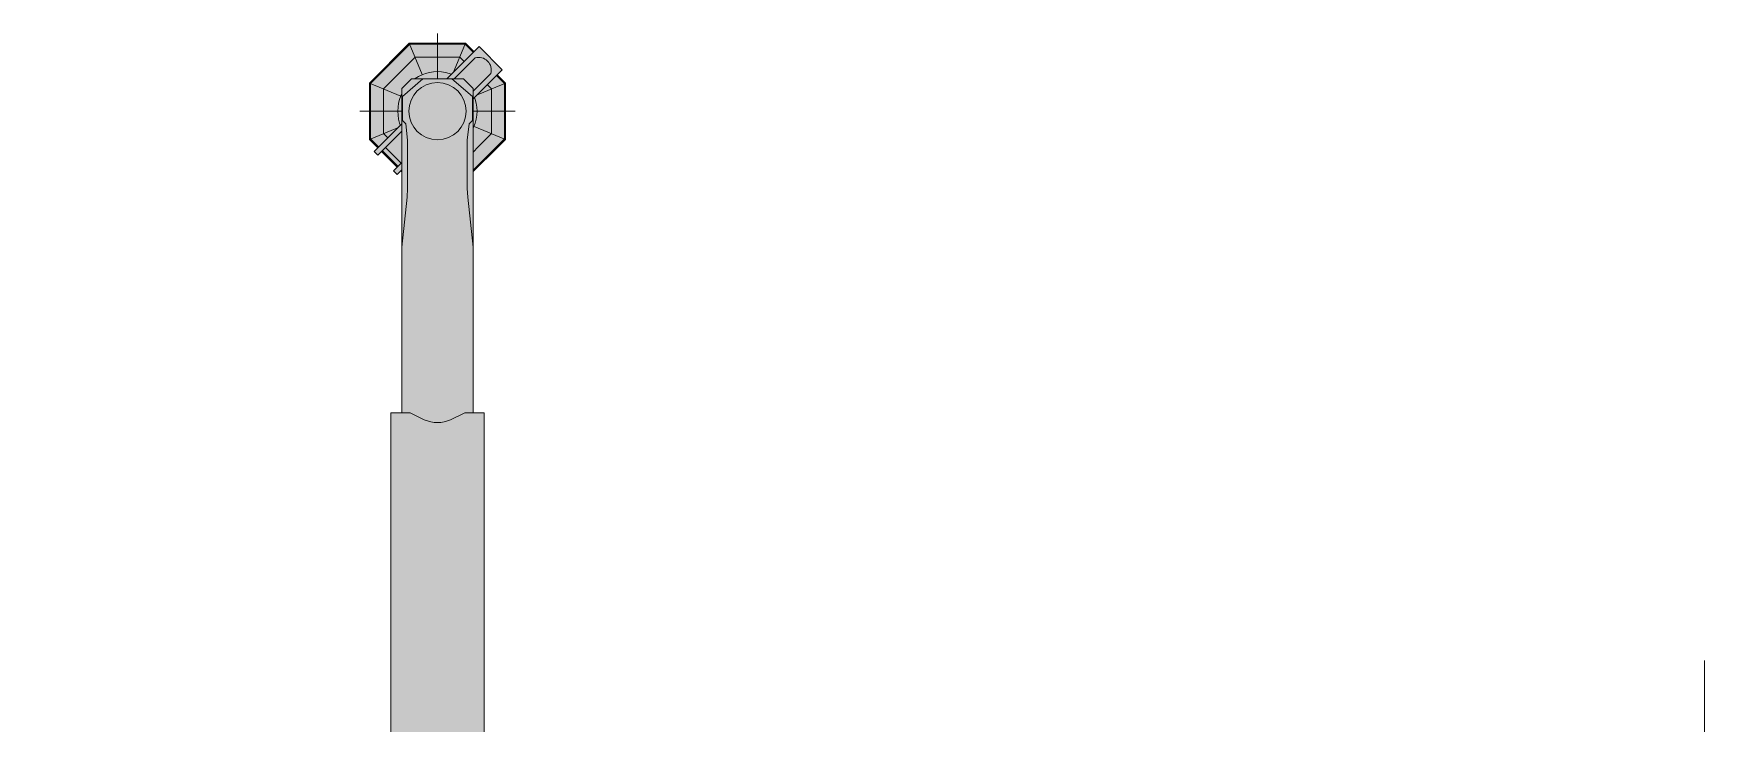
# Model space of a CAD drawing. Header units: millimetres. Extents: x 25707 to 50558, y -18992 to 44712.
# Drawn here: x 33601 to 42243, y -12167 to -8614 of the extents above; entities that cross this region are included whole.
import ezdxf

# ---------------------------------------------------------------- set-up
doc = ezdxf.new("R2010")
doc.units = ezdxf.units.MM
doc.set_wipeout_variables(frame=1)
doc.layers.add('Техника Кран LTM 1650-8.1', color=250, linetype='Continuous', lineweight=15)
doc.layers.add('Техника Кран LTM 1650-8.1 Штрих', color=7, linetype='Continuous', lineweight=15, true_color=0xffd452)

# ---------------------------------------------------------------- blocks, each defined once
blk = doc.blocks.new('LTM 1650-8.1-20230312.101339')
at = {"color": 0, "linetype": 'ByBlock', "lineweight": -2, "transparency": 16777216}
for points in [[(-1137.9, -1252.4, 0), (-1242.4, -1147.8)], [(-3890.7, -896.6, 0), (-3911.7, -950.9, -0.310238)], [(-4005, -1015, 0), (-4089.6, -1015, 0.414213)], [(-4189.6, -1115, 0), (-4189.6, -1385, 0), (-4309.6, -1385, 0), (-4309.6, -1077.2, 0.091436)], [(-4319.7, -1023.3, 0), (-4368.5, -896.6, 0), (-5790.1, -896.5)]]:
    blk.add_lwpolyline(points, format="xyb", dxfattribs=at)
blk = doc.blocks.new('LTM 1650-8.1-20230312.114413')
at = {"color": 0, "linetype": 'ByBlock', "lineweight": -2, "transparency": 16777216}
blk.add_wipeout([(-350, 145), (-350, -145), (-145, -350), (145, -350), (350, -145), (350, 145), (145, 350), (-145, 350)], dxfattribs=at)
at = {"layer": 'Техника Кран LTM 1650-8.1 Штрих', "true_color": 0xadadad, "transparency": 16777216}
h = blk.add_hatch(color=253, dxfattribs=at)
h.dxf.hatch_style = 1
h.paths.add_polyline_path([(-145, 350), (-350, 145), (-350, -145), (-145, -350), (145, -350), (350, -145), (350, 145), (145, 350)])
at = {"color": 0, "linetype": 'ByBlock', "lineweight": -2, "transparency": 16777216}
for p, q in [((-145, 350), (-78.1, 188.6)), ((145, 350), (78.1, 188.6)), ((-350, 145), (-188.6, 78.1)), ((-350, -145), (-188.6, -78.1)), ((-145, -350), (-78.1, -188.6)), ((145, -350), (78.1, -188.6))]:
    blk.add_line(p, q, dxfattribs=at)
for points in [[(-145, 350), (-350, 145), (-350, -145), (-145, -350), (145, -350), (350, -145), (350, 145), (145, 350)], [(-143.1, 345.4), (-345.4, 143.1), (-345.4, -143.1), (-143.1, -345.4), (143.1, -345.4), (345.4, -143.1), (345.4, 143.1), (143.1, 345.4)], [(-115.5, 278.8), (-278.8, 115.5), (-278.8, -115.5), (-115.5, -278.8), (115.5, -278.8), (278.8, -115.5), (278.8, 115.5), (115.5, 278.8)]]:
    blk.add_lwpolyline(points, close=True, dxfattribs=at)
for points in [[(350, 145), (188.6, 78.1)], [(350, -145), (188.6, -78.1)]]:
    blk.add_lwpolyline(points, dxfattribs=at)
blk.add_circle((0, 0), 204.2, dxfattribs=at)
blk.add_wipeout([(-267.3, -187.2), (-307.1, -227), (-326.2, -207.8), (214.3, 332.6), (333.1, 213.8), (-207.4, -326.6), (-226.5, -307.5), (-186.8, -267.8)], dxfattribs=at)
at = {"layer": 'Техника Кран LTM 1650-8.1 Штрих', "true_color": 0xadadad, "transparency": 16777216}
h = blk.add_hatch(color=253, dxfattribs=at)
h.dxf.hatch_style = 1
h.paths.add_polyline_path([(-186.8, -267.8), (-267.3, -187.2), (-307.1, -227), (-326.2, -207.8), (214.3, 332.6), (333.1, 213.8), (-207.4, -326.6), (-226.5, -307.5)])
at = {"color": 0, "linetype": 'ByBlock', "lineweight": 5, "transparency": 16777216}
for points in [[(0, 0), (0, 400)], [(-400, 0), (0, 0)], [(0, 0), (400, 0)], [(0, -400), (0, 0)]]:
    blk.add_lwpolyline(points, dxfattribs=at)
at = {"color": 0, "linetype": 'ByBlock', "lineweight": -2, "transparency": 16777216}
blk.add_lwpolyline([(-186.8, -267.8), (-267.3, -187.2), (-307.1, -227), (-326.2, -207.8), (214.3, 332.6), (333.1, 213.8), (-207.4, -326.6), (-226.5, -307.5)], close=True, dxfattribs=at)
blk.add_lwpolyline([(-186.8, -267.8), (275.1, 194.1, 0.587748), (194.5, 274.7), (-267.3, -187.2)], format="xyb", dxfattribs=at)
blk = doc.blocks.new('LTM 1650-8.1-20230312.115')
at = {"color": 0, "linetype": 'ByBlock', "lineweight": -2, "transparency": 16777216}
blk.add_wipeout([(134, 167), (184, 117), (184, -2100), (-184, -2100), (-184, 117), (-134, 167)], dxfattribs=at)
at = {"layer": 'Техника Кран LTM 1650-8.1 Штрих', "true_color": 0xadadad, "transparency": 16777216}
h = blk.add_hatch(color=253, dxfattribs=at)
h.dxf.hatch_style = 1
h.paths.add_polyline_path([(-134, 167), (134, 167), (184, 117), (184, -2100), (-184, -2100), (-184, 117)])
at = {"color": 0, "linetype": 'ByBlock', "lineweight": -2, "transparency": 16777216}
blk.add_lwpolyline([(-134, 167), (134, 167), (184, 117), (184, -2100), (-184, -2100), (-184, 117)], close=True, dxfattribs=at)
for points in [[(-184, -700.4), (-155.9, -442), (-153.6, -397.8), (-153.6, -149.8), (-162.9, -65.4), (-180, -48.3), (-180, 76.5), (-74.6, 167)], [(184, -700.4), (155.9, -442), (153.6, -397.8), (153.6, -149.8), (162.9, -65.4), (180, -48.3), (180, 76.5), (74.6, 167)]]:
    blk.add_lwpolyline(points, dxfattribs=at)
blk.add_circle((0, 0), 147.5, dxfattribs=at)
blk = doc.blocks.new('LTM 1650-8.1-20230312.115205')
at = {"color": 0, "linetype": 'ByBlock', "lineweight": -2, "transparency": 16777216}
blk.add_wipeout([(-67.7, -34.8), (-67.7, -34.8), (-40.8, -44.7), (-12.5, -49.5), (16.2, -49.2), (44.4, -43.6), (67.7, -34.8), (141, 0), (241, 0), (241, -2000), (-241, -2000), (-241, 0), (-141, 0)], dxfattribs=at)
at = {"layer": 'Техника Кран LTM 1650-8.1 Штрих', "true_color": 0xadadad, "transparency": 16777216}
h = blk.add_hatch(color=253, dxfattribs=at)
h.dxf.hatch_style = 1
edge = h.paths.add_edge_path()
edge.add_line((-141, 0), (-67.7, -34.8))
edge.add_arc((0, 108), 158, 244.62904, 295.37096)
edge.add_line((67.7, -34.8), (141, 0))
edge.add_line((141, 0), (241, 0))
edge.add_line((241, 0), (241, -2000))
edge.add_line((241, -2000), (-241, -2000))
edge.add_line((-241, -2000), (-241, 0))
edge.add_line((-241, 0), (-141, 0))
at = {"color": 0, "linetype": 'ByBlock', "lineweight": -2, "transparency": 16777216}
blk.add_lwpolyline([(-141, 0), (-67.7, -34.8, 0.225093), (67.7, -34.8), (141, 0), (241, 0), (241, -2000), (-241, -2000), (-241, 0), (-141, 0)], format="xyb", dxfattribs=at)
blk = doc.blocks.new('*U130')
at = {"color": 0, "linetype": 'ByBlock', "lineweight": -2, "transparency": 16777216}
blk.add_blockref('LTM 1650-8.1-20230312.114413', (-6530, 4789), dxfattribs=at)
blk.add_blockref('LTM 1650-8.1-20230312.115', (-6530, 4789), dxfattribs=at)
blk.add_blockref('LTM 1650-8.1-20230312.115205', (-6530, 3235), dxfattribs=at)
at = {"color": 0, "linetype": 'ByBlock', "lineweight": -2, "transparency": 16777216, "xscale": -1, "rotation": 180}
blk.add_blockref('LTM 1650-8.1-20230312.101339', (0, 0), dxfattribs=at)
at = {"color": 0, "linetype": 'ByBlock', "lineweight": 5, "transparency": 16777216}
blk.add_lwpolyline([(0, 0), (0, 1960)], dxfattribs=at)

msp = doc.modelspace()

# ---------------------------------------------------------------- block references
at = {"layer": 'Техника Кран LTM 1650-8.1', "transparency": 16777216}
msp.add_blockref('*U130', (42212.4, -13802.7), dxfattribs=at)

doc.saveas('drawing.dxf')
